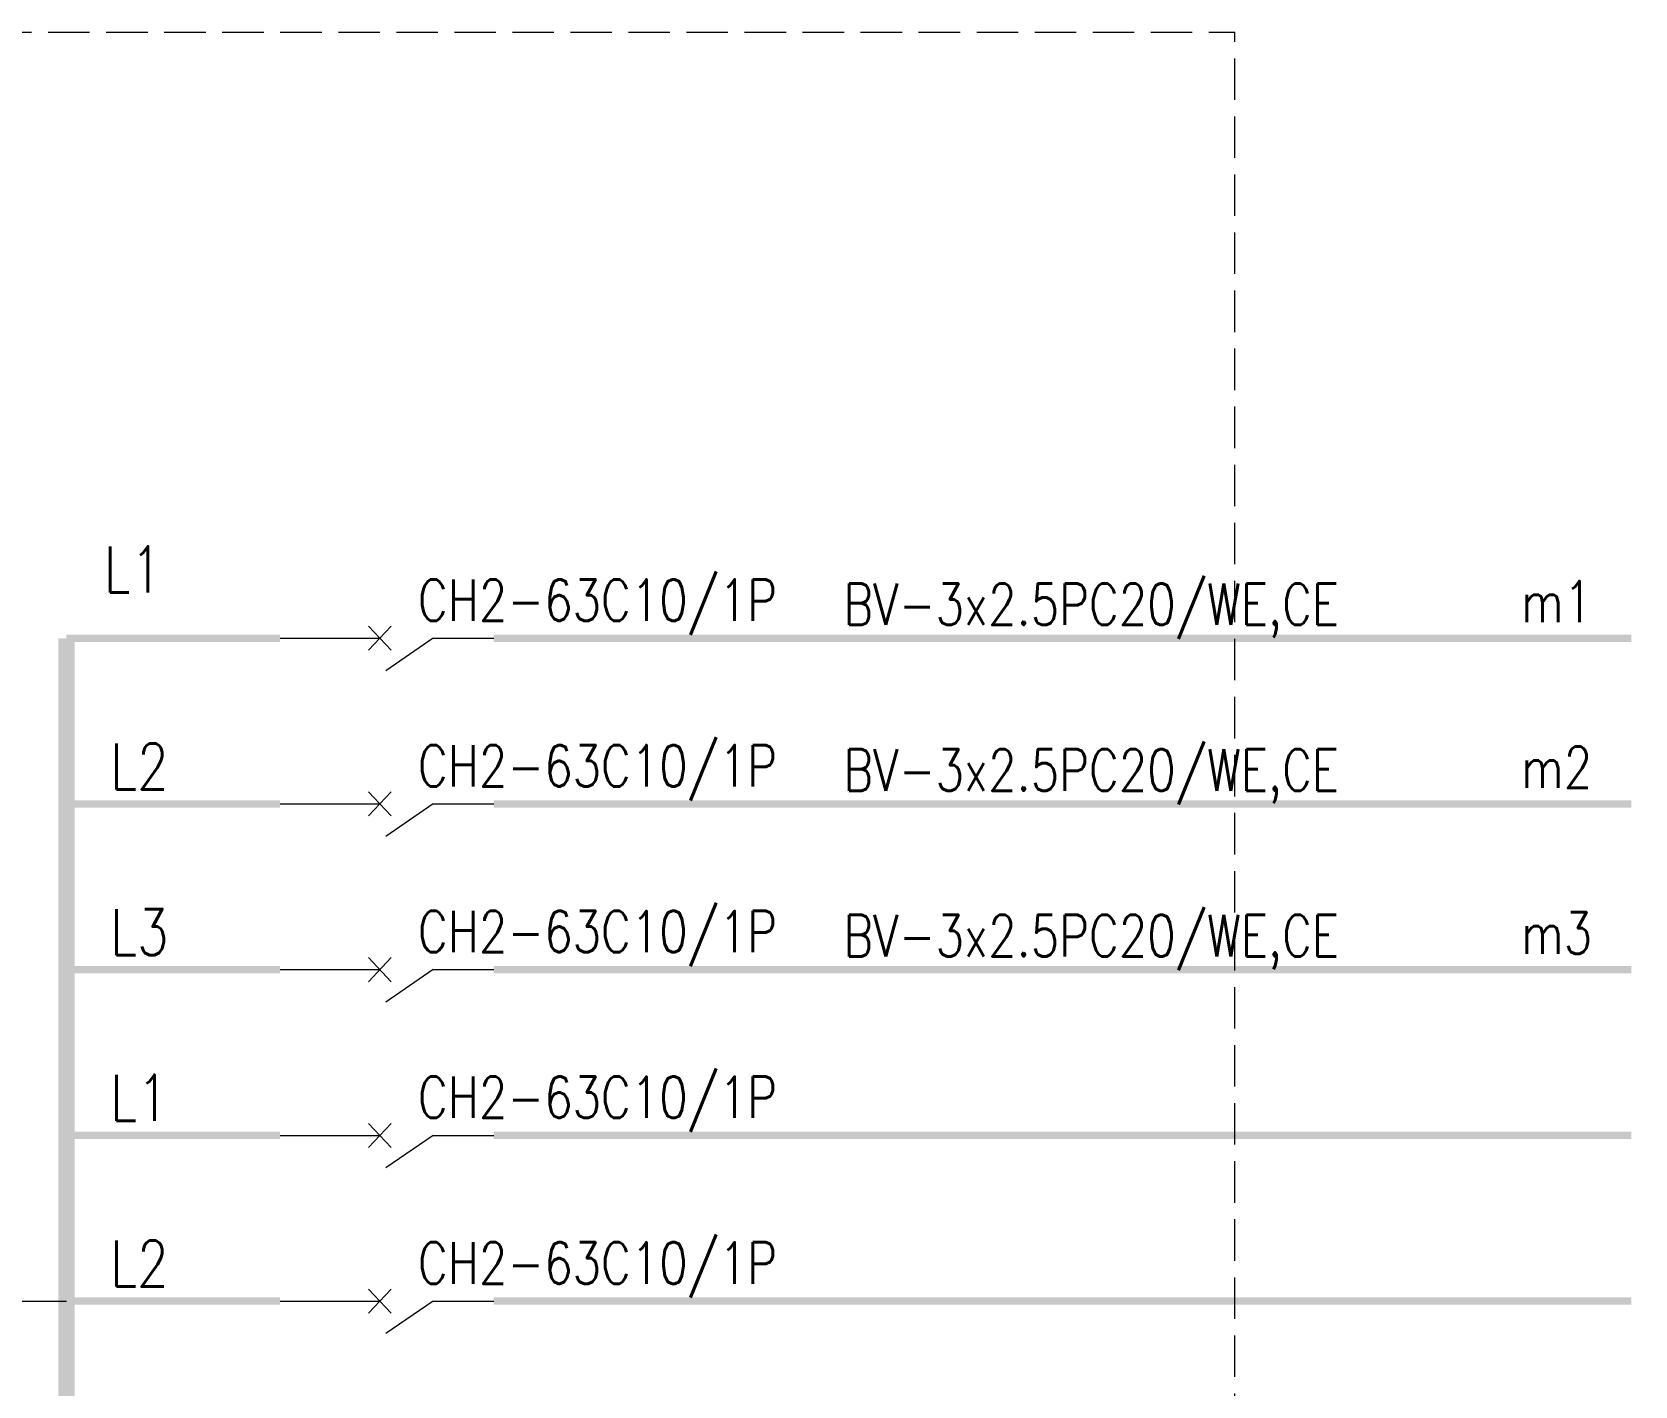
# Model space of a CAD drawing. Extents: x 185245 to 1992634, y -19957 to 755165.
# Drawn here: x 1885852 to 1895520, y 521319 to 529482 of the extents above; entities that cross this region are included whole.
import ezdxf

# ---------------------------------------------------------------- set-up
doc = ezdxf.new("R2010")
doc.units = 0
doc.header["$LTSCALE"] = 1000
doc.header["$MEASUREMENT"] = 0
doc.linetypes.add('DASH', pattern=[0.35, 0.25, -0.1])
doc.layers.add('数字', color=3, linetype='Continuous')
doc.layers.add('文字', color=6, linetype='Continuous')
for name, color, linetype, lineweight in [('照明平面设备层', 11, 'Continuous', 20), ('照明线路', 1, 'Continuous', 50), ('虚线', 7, 'DASH', 20)]:
    doc.layers.add(name, color=color, linetype=linetype, lineweight=lineweight)
doc.styles.add('_TEL_DIM', font='SIMPLEX', dxfattribs={"width": 0.8, "height": 3.5, "bigfont": 'HZTXT'})

msp = doc.modelspace()

# ---------------------------------------------------------------- linework, layer by layer
at = {"layer": '文字', "const_width": 99.9}
msp.add_lwpolyline([(1886059.5, 525827), (1886059.5, 512321.6)], dxfattribs=at)
at = {"layer": '照明平面设备层'}
for p, q in [((1887348.1, 525827), (1887947.5, 525827)), ((1887880.4, 525899.6), (1888017.9, 525754.5)), ((1888017.9, 525899.6), (1887880.4, 525754.5)), ((1888271.5, 525827), (1887985.4, 525630.8)), ((1888271.5, 525827), (1888636.6, 525827)), ((1887880.4, 524900.4), (1888017.9, 524755.4)), ((1888017.9, 524900.4), (1887880.4, 524755.4)), ((1887348.1, 524827.9), (1887947.5, 524827.9)), ((1888271.5, 524827.9), (1887985.4, 524631.7)), ((1888271.5, 524827.9), (1888636.6, 524827.9)), ((1887880.4, 523901.3), (1888017.9, 523756.3)), ((1888017.9, 523901.3), (1887880.4, 523756.3)), ((1887348.1, 523828.8), (1887947.5, 523828.8)), ((1888271.5, 523828.8), (1887985.4, 523632.6)), ((1888271.5, 523828.8), (1888636.6, 523828.8)), ((1887348.1, 522829.7), (1887947.5, 522829.7)), ((1887880.4, 522902.2), (1888017.9, 522757.2)), ((1888017.9, 522902.2), (1887880.4, 522757.2)), ((1888271.5, 522829.7), (1887985.4, 522633.4)), ((1888271.5, 522829.7), (1888636.6, 522829.7)), ((1887880.4, 521903.1), (1888017.9, 521758.1)), ((1888017.9, 521903.1), (1887880.4, 521758.1)), ((1885694.4, 521830.6), (1886059.5, 521830.6)), ((1887348.1, 521830.6), (1887947.5, 521830.6)), ((1888271.5, 521830.6), (1887985.4, 521634.3)), ((1888271.5, 521830.6), (1888636.6, 521830.6))]:
    msp.add_line(p, q, dxfattribs=at)
at = {"layer": '照明线路', "linetype": 'ByBlock', "const_width": 45}
for points in [[(1886059.5, 525827), (1887348.1, 525827)], [(1888636.6, 525827), (1895497, 525827)], [(1886059.5, 524827.9), (1887348.1, 524827.9)], [(1888636.6, 524827.9), (1895497, 524827.9)], [(1886059.5, 523828.8), (1887348.1, 523828.8)], [(1888636.6, 523828.8), (1895497, 523828.8)], [(1886059.5, 522829.7), (1887348.1, 522829.7)], [(1888636.6, 522829.7), (1895497, 522829.7)], [(1886059.5, 521830.6), (1887348.1, 521830.6)], [(1888636.6, 521830.6), (1895497, 521830.6)]]:
    msp.add_lwpolyline(points, dxfattribs=at)
at = {"layer": '虚线'}
for p in [(1882449.4, 529482.2), (1893105.7, 510173.6)]:
    msp.add_line(p, (1893105.7, 529482.2), dxfattribs=at)

# ---------------------------------------------------------------- texts
at = {"layer": '数字', "linetype": 'ByBlock', "style": '_TEL_DIM', "width": 0.8}
for s, height, p in [('L1', 277.53, (1886284.2, 526103.7)), ('CH2-63C10/1P', 249.78, (1888179, 525931.9)), ('BV-3x2.5PC20/WE,CE', 249.78, (1890745.2, 525907.1)), ('m1', 249.78, (1894833.2, 525923.4)), ('L2', 277.53, (1886323.4, 524915.5)), ('CH2-63C10/1P', 249.78, (1888179, 524932.8)), ('BV-3x2.5PC20/WE,CE', 249.78, (1890745.2, 524907.9)), ('m2', 249.78, (1894833.2, 524924.3)), ('L3', 277.53, (1886323.4, 523916.4)), ('CH2-63C10/1P', 249.78, (1888179, 523933.6)), ('BV-3x2.5PC20/WE,CE', 249.78, (1890745.2, 523908.8)), ('m3', 249.78, (1894833.2, 523925.2)), ('CH2-63C10/1P', 249.78, (1888179, 522934.5)), ('L1', 277.53, (1886323.4, 522917.3)), ('L2', 277.53, (1886323.4, 521918.2)), ('CH2-63C10/1P', 249.78, (1888179, 521935.4))]:
    msp.add_text(s, height=height, dxfattribs=at).set_placement(p)

doc.saveas('drawing.dxf')
